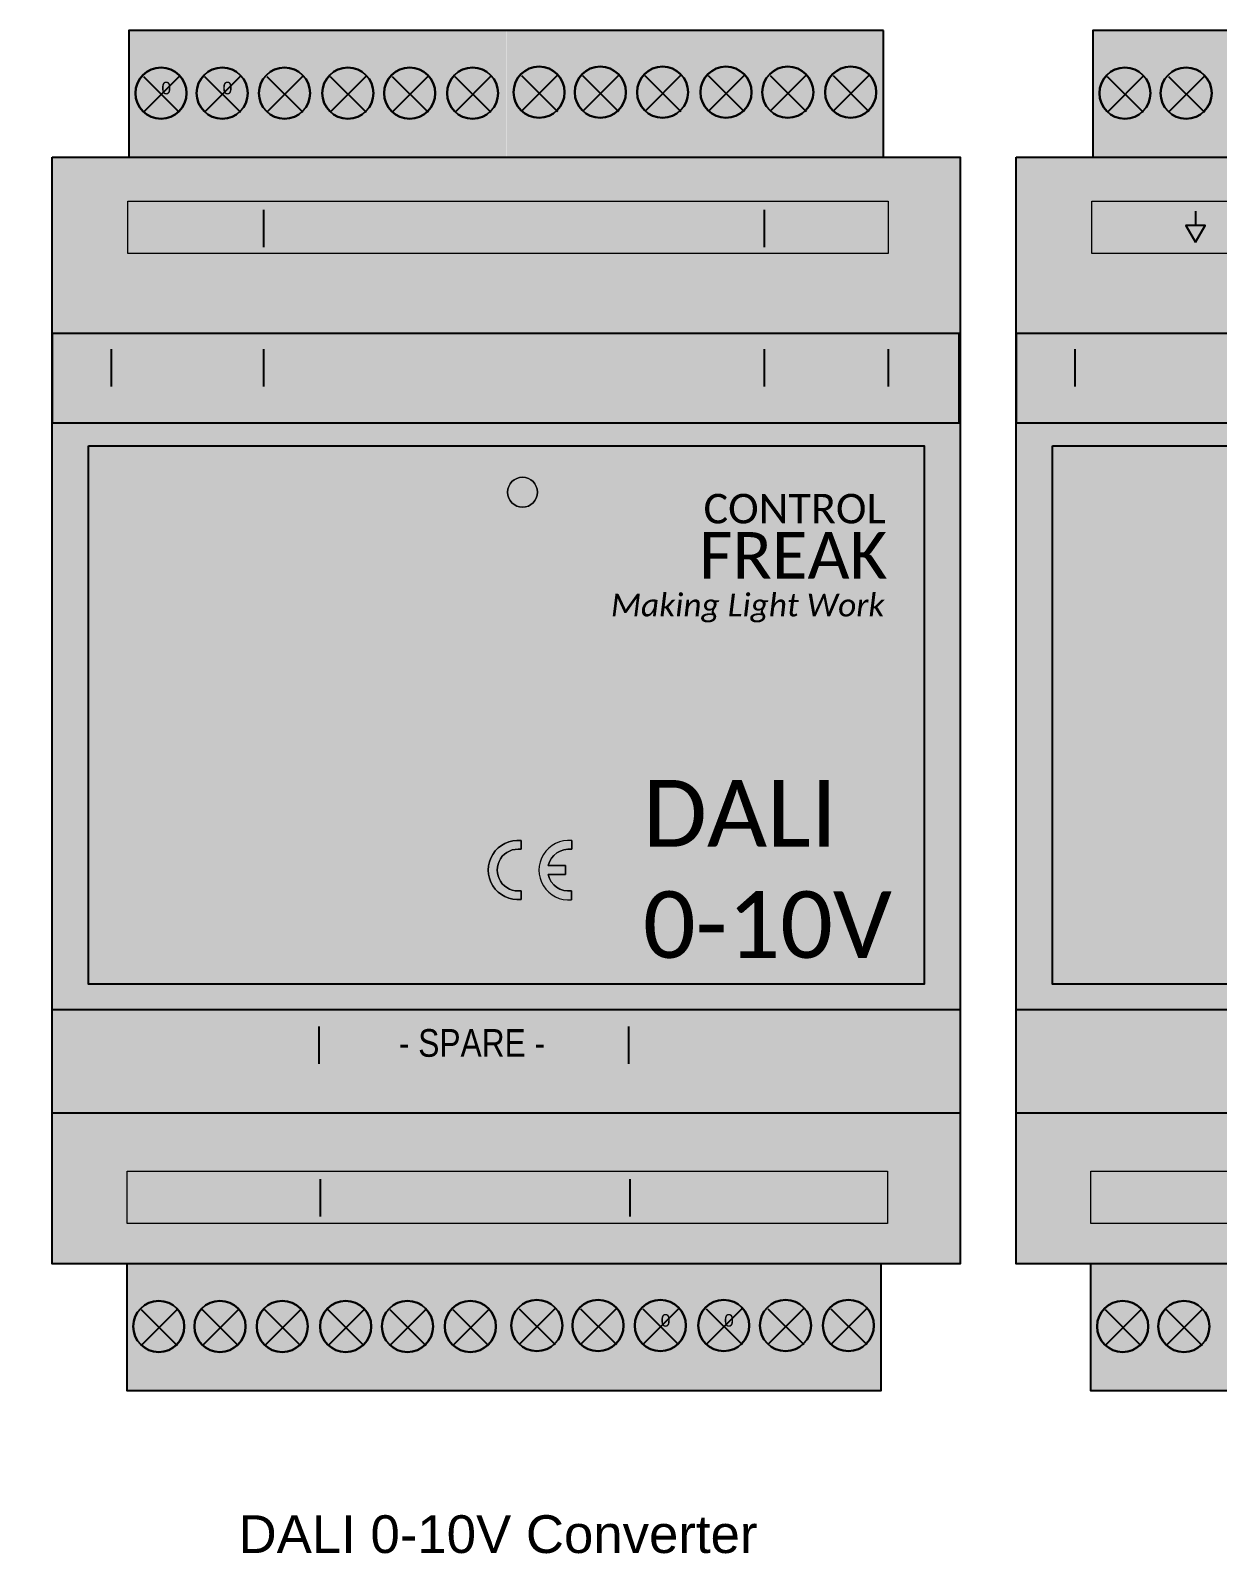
# Model space of a CAD drawing. Header units: millimetres. Extents: x -41 to 354635, y -6 to 309.
# Drawn here: x 378.5 to 472.8, y 13 to 134 of the extents above; entities that cross this region are included whole.
import ezdxf

# ---------------------------------------------------------------- set-up
doc = ezdxf.new("R2010")
doc.units = ezdxf.units.MM
doc.styles.add('ARIALN', font='ARIALN.TTF')
doc.styles.add('MtXpl_Calibri', font='', dxfattribs={"height": 0.2})
doc.styles.add('MtXpl_Calibri1', font='', dxfattribs={"height": 0.2})
doc.styles.get("Standard").update_dxf_attribs({"font": 'arial.ttf'})
doc.styles.get('MtXpl_Calibri').set_extended_font_data('Calibri')
doc.styles.get('MtXpl_Calibri1').set_extended_font_data('Calibri', italic=True)

# ---------------------------------------------------------------- blocks, each defined once
blk = doc.blocks.new('CF_UBI_TEST')
at = {"color": 7, "attachment_point": 1, "style": 'ARIALN'}
for s, insert, char_height, width in [('{\\H1x;DA}', (4.222066708474699, 82.42113133876498), 2.098166008807311, 51938.4365), ('{\\H1x;DA}', (9.13783972569388, 82.42113133876498), 2.098166008807311, 51938.43650000002), ('{\\H1x;DA}', (14.30101574241405, 82.42113133876498), 2.098166008807311, 51938.43650000002), ('{\\H1x;DA}', (19.13461964874284, 82.42113133876498), 2.098166008807311, 51938.4365), ('{\\H1x;DA}', (24.57482651851672, 82.42113133876498), 2.098166008807311, 51938.43650000002), ('{\\H1x;DA}', (29.40843042484551, 82.42113133876498), 2.098166008807311, 51938.4365), ('{\\H1x;DALI}', (14.37029688473547, 72.15522265961854), 3.695120000724273, 354377.8999), ('TEST', (19.9727464283236, 62.96968740356405), 1.9, 51938.4364505088), ('{\\fCentury Gothic|b0|i0|c0|p0;CONTROL}', (20.14656158825517, 59.82716081683438), 2.25, 70729.67445903968), ('{\\fCalibri|b0|i0|c0|p0;FREAK}', (20.44486474889698, 56.39677934765322), 3.7, 113759.6401), ('DA', (15.88117299395515, 54.75528424242222), 1.769768001016928, 43809.20403877574), ('UBi', (20.39554297444545, 50.86697804902823), 8.7, 280539.2998416242), ('DA', (15.88117299395515, 40.08147853548175), 1.769768001016928, 43809.20403877574), ('TEST', (24.18663809086308, 35.95949637117556), 2.5, 152994.4125), ('WARNING', (21.04874695139358, 28.08635088215678), 2.528239999635844, 273204.3079671076), ('Overvoltage', (21.10259106186902, 24.44465696063807), 2.3, 245883.8771703969), ('{\\H1x;DALI}', (14.37029688473547, 19.33996463909889), 3.695120000724273, 354377.8999), ('{\\H1x;DA}', (4.591827707481457, 8.287300426213761), 2.098166008807311, 51938.4365), ('{\\H1x;DA}', (9.425431613810247, 8.287300426213761), 2.098166008807311, 51938.43650000002), ('{\\H1x;DA}', (14.30101574241405, 8.287300426213761), 2.098166008807311, 51938.43650000002), ('{\\H1x;DA}', (19.13461964874284, 8.287300426213761), 2.098166008807311, 51938.4365), ('{\\H1x;DA}', (23.92071817332169, 8.287300426213761), 2.098166008807311, 51938.4365), ('{\\H1x;DA}', (28.75432207965048, 8.287300426213761), 2.098166008807311, 51938.43650000002)]:
    blk.add_mtext(s, dxfattribs=dict(at, insert=insert, char_height=char_height, width=width))
at = {"flags": 1}
for tag, p in [('DA1+', (5.851360743908913, 93.01077789824367)), ('DA1-', (10.71412126989151, 93.01077789824367)), ('DA2+', (15.66369281247887, 93.01077789824367)), ('DA2-', (20.69651629483521, 93.01396248546989)), ('DA3+', (5.851360743908913, -4.999999999999858)), ('DA3-', (10.71412126989151, -4.999999999999858)), ('DA4+', (15.66369281247887, -4.999999999999858)), ('DA4-', (20.69651629483521, -4.996815412773648)), ('DA5+', (25.60980874988297, -4.999999999999858)), ('DA5-', (30.60635314469971, -4.999999999999858))]:
    blk.add_attdef(tag, p, '', height=1, dxfattribs=at)
blk = doc.blocks.new('CF_EDIDIO_4P')
at = {"color": 7, "attachment_point": 1, "style": 'ARIALN'}
for s, insert, char_height, width in [('{\\H1x;+}', (7.747398752941422, 84.67011732558694), 2.2, 51938.43650000002), ('-', (12.97302408942176, 84.6849349383499), 2.2, 51938.43650000002), ('{\\H1x;+}', (22.74739875294142, 84.67011732558694), 2.2, 51938.43650000002), ('-', (27.97302408942176, 84.6849349383499), 2.2, 51938.43650000002), ('{\\H1x;IR}', (42.189251107009, 84.68287202470952), 2.2, 51938.4365), ('3V3', (50.86688659006347, 84.70156816625519), 2.2, 51938.43650000001), ('-', (58.0503027145113, 84.67213941453286), 2.2, 51938.43650000002), ('+', (62.83925813704388, 84.70156816625519), 2.2, 51938.43650000001), ('{\\H0.88x;DATA 1}', (9.259692677516, 79.43996447110447), 2.5, 51938.4364505088), ('{\\H0.88x;DATA 2}', (24.25969267751577, 79.43996447110447), 2.5, 51938.4364505088), ('{\\H0.88x;LG}', (36.99481518178902, 79.43996447110447), 2.5, 51938.4364505088), ('{\\H0.88x;LG}', (46.99481518178902, 79.43996447110447), 2.5, 51938.4364505088), ('{\\H0.88x;24V}', (58.6663080315592, 79.43996447110447), 2.5, 51938.4364505088), ('{\\H0.88x;DALI / DMX LINES}', (9.631097532982835, 71.58355245082066), 2.5, 51938.4364505088), ('{\\H0.88x;AUXILARY}', (39.59566747676342, 71.58355245082066), 2.5, 51938.4364505088), ('{\\H0.88x;DC IN}', (57.74036696745077, 71.58355245082066), 2.5, 51938.4364505088), ('{\\H0.88x;ETHERNET PORT}', (26.05356120570448, 18.63273733283211), 2.5, 51938.4364505088), ('INPUTS', (21.34847105124689, 11.58766377617445), 2.2, 51938.4364505088), ('I/O', (54.41910247751937, 11.58782479181809), 2.2, 51938.4364505088), ('{\\H0.88x;1}', (7.273475453368093, 6.269881347694536), 2.5, 51938.4364505088), ('{\\H0.88x;2}', (12.20357588965342, 6.269881347694536), 2.5, 51938.4364505088), ('{\\H0.88x;3}', (17.23852567151087, 6.269881347694536), 2.5, 51938.4364505088), ('{\\H0.88x;4}', (22.27347545336809, 6.269881347694536), 2.5, 51938.4364505088), ('{\\H0.88x;5}', (27.21522581693924, 6.269881347694536), 2.5, 51938.4364505088), ('{\\H0.88x;6}', (32.21522581693924, 6.269881347694536), 2.5, 51938.4364505088), ('{\\H0.88x;7}', (37.27335806098839, 6.269881347694536), 2.5, 51938.4364505088), ('{\\H0.88x;8}', (42.27335806098839, 6.269881347694536), 2.5, 51938.4364505088), ('{\\H0.88x;9}', (47.27335806098861, 6.269881347694536), 2.5, 51938.4364505088), ('{\\H0.88x;10}', (51.60791258892257, 6.269881347694536), 2.5, 51938.4364505088), ('{\\H0.88x;11}', (56.67681009480364, 6.269881347694536), 2.5, 51938.4364505088), ('{\\H0.88x;12}', (61.67681009480364, 6.269881347694536), 2.5, 51938.4364505088)]:
    blk.add_mtext(s, dxfattribs=dict(at, insert=insert, char_height=char_height, width=width))
at = {"color": 1, "attachment_point": 1, "style": 'ARIALN'}
for s, insert, char_height, width in [('{\\fCalibri|b0|i0|c0|p0;\\H1x;CONTROL}', (50.35676413907538, 60.55456011454874), 2.820243721163349, 84508.18742535642), ('\\fCalibri|b0|i0|c0|p0;FREAK', (50.29589260293039, 56.8809155012051), 4.452, 131949.2101530607)]:
    blk.add_mtext(s, dxfattribs=dict(at, insert=insert, char_height=char_height, width=width))
at = {"color": 7, "true_color": 0xffffff, "attachment_point": 1, "style": 'ARIALN'}
for s, insert, char_height, width in [('{\\fCalibri|b0|i0|c0|p0;Mon    12:10\\P18/12/2025\\PProfile 1}', (7.446573963753394, 59.41116967388655), 1.8, 52714.6545), ('{\\fCalibri|b0|i0|c0|p0;DC IN}', (32.88601724109856, 56.82316872195281), 2, 59475.48284584535), ('{\\fCalibri|b0|i0|c0|p0;Made In Australia}', (6.793984389736465, 47.74021779521865), 2, 65423.03113042989), ('{\\fCalibri|b0|i0|c0|p0;DATA}', (33.0651725003753, 44.8250991486201), 2, 59475.48284584535), ('{\\fCalibri|b0|i0|c0|p0;24VDC IN <400mA}', (6.793984389736465, 42.9572984638113), 1.9, 65423.03113042989)]:
    blk.add_mtext(s, dxfattribs=dict(at, insert=insert, char_height=char_height, width=width))
at = {"insert": (40.13174750968471, 32.97105524366611), "char_height": 2.5, "width": 67315.92440088178, "attachment_point": 1, "style": 'ARIALN'}
blk.add_mtext('{\\fCalibri|b0|i0|c0|p0;\\c16777215;Network Enabled\\C7;}', dxfattribs=at)
at = {"flags": 1}
for tag, p in [('DA1+', (8.633096360291688, 93.01077789824365)), ('DA1-', (13.49585688627428, 93.01077789824365)), ('DA1G', (18.44542842886165, 93.01077789824365)), ('DA2+', (23.47825191121798, 93.01396248546986)), ('DA2-', (28.39154436626575, 93.01077789824365)), ('DA2G', (33.38808876108249, 93.01077789824365)), ('PWR_NEG', (58.51638564077655, 93.17998054180305)), ('PWR_POS', (63.51293003559329, 93.17998054180305)), ('IN1', (8.43974600814397, -5.076396942138558)), ('IN2', (13.29932194690015, -5.073212354912348)), ('IN3', (18.25207807671393, -5.076396942138558)), ('IN4', (23.28808614629668, -5.076396942138558)), ('IN5', (28.19819401411803, -5.076396942138558)), ('IN6', (33.19473840893477, -5.076396942138558)), ('IN7', (38.47496616846207, -4.996815412773676)), ('IN8', (43.34091128167108, -4.999999999999886)), ('IN9', (48.29048282425845, -4.999999999999886)), ('IN10', (53.3264908938412, -4.999999999999886)), ('IN11', (58.23659876166255, -4.999999999999886)), ('IN12', (63.23314315647929, -4.999999999999886))]:
    blk.add_attdef(tag, p, '', height=1, dxfattribs=at)
blk = doc.blocks.new('CF_UBI_POWER')
at = {"color": 7, "attachment_point": 1, "style": 'ARIALN'}
for s, insert, char_height, width in [('{\\H1x;DA}', (4.222066708474699, 82.42113133876501), 2.098166008807311, 51938.4365), ('{\\H1x;DA}', (9.13783972569388, 82.42113133876501), 2.098166008807311, 51938.43650000002), ('{\\H1x;DA}', (14.30101574241405, 82.42113133876501), 2.098166008807311, 51938.43650000002), ('{\\H1x;DA}', (19.13461964874284, 82.42113133876501), 2.098166008807311, 51938.4365), ('-', (25.29420178150747, 82.42113133876501), 2.098166008807311, 51938.43650000002), ('+', (30.00305340357579, 82.42113133876501), 2.098166008807311, 51938.4365), ('{\\H0.8119x;DALI }', (9.539031101972682, 72.10484021162932), 3.695120000724273, 354377.8999), ('TEST', (19.9727464283236, 62.96968740356408), 1.9, 51938.4364505088), ('DC IN', (29.3321671566008, 62.96968740356408), 1.9, 51938.4364505088), ('{\\fCentury Gothic|b0|i0|c0|p0;CONTROL}', (20.14656158825517, 59.82716081683441), 2.25, 70729.67445903968), ('{\\fCalibri|b0|i0|c0|p0;FREAK}', (20.44486474889698, 56.39677934765325), 3.7, 113759.6401), ('DA', (15.88117299395515, 54.75528424242225), 1.769768001016928, 43809.20403877574), ('UBi', (20.39554297444545, 50.86697804902826), 8.7, 280539.2998416242), ('POWER', (20.95030281265633, 41.23205698822682), 3.3, 152994.4125), ('DA', (15.88117299395515, 40.08147853548178), 1.769768001016928, 43809.20403877574), ('TEST', (24.18663809086308, 35.95949637117559), 2.5, 152994.4125), ('WARNING', (21.04874695139358, 28.08635088215681), 2.528239999635844, 273204.3079671076), ('Overvoltage', (21.10259106186902, 24.4446569606381), 2.3, 245883.8771703969), ('{\\H1x;DALI}', (14.37029688473547, 19.33996463909892), 3.695120000724273, 354377.8999), ('{\\H1x;DA}', (4.591827707481457, 8.28730042621379), 2.098166008807311, 51938.4365), ('{\\H1x;DA}', (9.425431613810247, 8.28730042621379), 2.098166008807311, 51938.43650000002), ('{\\H1x;DA}', (14.30101574241405, 8.28730042621379), 2.098166008807311, 51938.43650000002), ('{\\H1x;DA}', (19.13461964874284, 8.28730042621379), 2.098166008807311, 51938.4365), ('{\\H1x;DA}', (23.92071817332169, 8.28730042621379), 2.098166008807311, 51938.4365), ('{\\H1x;DA}', (28.75432207965048, 8.28730042621379), 2.098166008807311, 51938.43650000002)]:
    blk.add_mtext(s, dxfattribs=dict(at, insert=insert, char_height=char_height, width=width))
at = {"flags": 1}
for tag, p in [('DA1+', (5.851360743908913, 93.0107778982437)), ('DA1-', (10.71412126989151, 93.0107778982437)), ('DA2+', (15.66369281247887, 93.0107778982437)), ('DA2-', (20.6965162948352, 93.01396248546992)), ('PWR_NEG', (25.60662416265656, 93.01396248546992)), ('PWR_POS', (30.6031685574733, 93.01396248546992)), ('DA3+', (5.848176156682499, -4.99681541277362)), ('DA3-', (10.71412126989151, -4.999999999999829)), ('DA4+', (15.66369281247887, -4.999999999999829)), ('DA4-', (20.69970088206162, -4.999999999999829)), ('DA5+', (25.60980874988297, -4.999999999999829)), ('DA5-', (30.60635314469971, -4.999999999999829))]:
    blk.add_attdef(tag, p, '', height=1, dxfattribs=at)
blk = doc.blocks.new('A$7E87181143B1D0')
at = {"linetype": 'Continuous', "lineweight": 5, "true_color": 0xffffff}
h = blk.add_hatch(color=7, dxfattribs=at)
h.dxf.hatch_style = 1
edge = h.paths.add_edge_path()
edge.add_arc((2.368548220561934, 2.377368085448325), 1.662747757284557, 81.91512615239404, 278.0848738476059)
edge.add_line((2.602396831745864, 0.731146675256241), (2.602396831745864, 0.04085831008524132))
edge.add_arc((2.350092624445097, 2.377368085448325), 2.350092624435596, 83.83688921473453, 276.16311078526553, ccw=False)
edge.add_line((2.602396831745864, 4.713877860818684), (2.602396831745864, 4.023589495647684))
h = blk.add_hatch(color=7, dxfattribs=at)
h.dxf.hatch_style = 1
h.paths.add_polyline_path([(6.62573335255729, 4.714086053032588, 1.104968171231623), (6.62113103181764, 0.01149416492808086), (6.62113103181764, 0.7304376042575313, -0.4010935147508513), (4.758942031578044, 2.02420889332825), (6.143517974691349, 2.02420889332825), (6.143517974691349, 2.736189958171963), (4.761971738233115, 2.736189958171963, -0.3842224023708505), (6.62573335255729, 4.023810266122382)])
at = {"color": 7, "linetype": 'Continuous', "lineweight": 5, "true_color": 0xffffff, "elevation": -336.3101600239477}
for points in [[(2.602396831745864, 4.713877860818684, 1.113796680491583), (2.602396831745864, 0.04085831007796514)], [(2.602396831745864, 0.04085831007796514, -1.113796680491582), (2.602396831745864, 4.713877860818684)], [(2.602396831745864, 4.713877860818684, 1.113796680491583), (2.602396831745864, 0.04085831007796514)], [(2.602396831745864, 0.731146675248965, -1.152090694924252), (2.602396831745864, 4.023589495647684)], [(2.602396831745864, 4.023589495647684, 1.152090694924252), (2.602396831745864, 0.731146675248965)], [(2.602396831745864, 0.731146675248965, -1.152090694924252), (2.602396831745864, 4.023589495647684)]]:
    blk.add_lwpolyline(points, format="xyb", dxfattribs=at)
for points in [[(2.602396831745864, 4.713877860818684), (2.602396831745864, 4.023589495647684)], [(2.602396831745864, 4.023589495647684), (2.602396831745864, 4.713877860818684)], [(2.602396831745864, 4.713877860818684), (2.602396831745864, 4.023589495647684)], [(2.602396831745864, 4.023589495647684), (2.602396831745864, 4.713877860818684)], [(6.62573335255729, 4.714098631293382), (6.62573335255729, 4.023810266122382)], [(4.761971738233115, 2.736189958171963), (6.143517974691349, 2.736189958171963), (6.143517974691349, 2.02420889332825), (4.758942031578044, 2.02420889332825)], [(2.602396831745864, 0.731146675256241), (2.602396831745864, 0.0408583100852411)], [(2.602396831745864, 0.0408583100852411), (2.602396831745864, 0.731146675256241)], [(2.602396831745864, 0.0408583100852411), (2.602396831745864, 0.731146675256241)], [(2.602396831745864, 0.731146675256241), (2.602396831745864, 0.0408583100852411)], [(6.62113103181764, 0.7304376042575313), (6.62113103181764, 0.01149416492808086)]]:
    blk.add_lwpolyline(points, dxfattribs=at)
blk.add_lwpolyline([(6.62573335255729, 4.714086053032588, 1.104968171231623), (6.62113103181764, 0.01149416492808086), (6.62113103181764, 0.7304376042575313, -0.4010935147508513), (4.758942031578044, 2.02420889332825), (6.143517974691349, 2.02420889332825), (6.143517974691349, 2.736189958171963), (4.761971738233115, 2.736189958171963, -0.3842224023708505), (6.62573335255729, 4.023810266122382)], format="xyb", close=True, dxfattribs=at)
at = {"color": 7, "linetype": 'Continuous', "lineweight": 5, "true_color": 0xffffff}
for centre, radius, start, end in [((2.350092624445097, 2.377368085448325, -336.3101600239477), 2.350092624435596, 83.83688921491087, 276.1631107850891), ((2.368548220561934, 2.377368085448325, -336.3101600239477), 1.662747757284557, 81.91512615265108, 278.0848738473489), ((6.388344065635465, 2.363020184433481, -336.3101600239477), 2.363020184429526, 84.18430077516201, 275.6535185916983), ((6.407978638351778, 2.34634073941379, -336.3101600239477), 1.691544007289742, 82.60371296402536, 166.6752881414848), ((6.366708236324484, 2.351290298289314, -336.3101600239477), 1.640699367531868, 191.4992359820396, 278.9208399455239)]:
    blk.add_arc(centre, radius, start, end, dxfattribs=at)
blk = doc.blocks.new('CF_DALI_0_10')
h = blk.add_hatch(color=3)
h.dxf.hatch_style = 1
h.paths.add_polyline_path([(6.101281164696644, 98.02041365113247), (21.00688885075638, 98.02041365113247), (21.00688885075638, 87.9440167089938), (6.101281164696644, 87.9440167089938)])
h = blk.add_hatch(color=3)
h.dxf.hatch_style = 1
h.paths.add_polyline_path([(21.00688885075638, 98.02041365113247), (36.05859802347109, 98.02041365113247), (36.05859802347109, 87.9440167089938), (21.00688885075638, 87.9440167089938)])
h = blk.add_hatch(color=3)
h.dxf.hatch_style = 1
h.paths.add_polyline_path([(36.07325132156271, 98.02041365113247), (56.01675927338979, 98.02041365113247), (56.01675927338979, 87.9440167089938), (36.07325132156271, 87.9440167089938)])
h = blk.add_hatch(color=3)
h.dxf.hatch_style = 1
h.paths.add_polyline_path([(56.01675927338979, 98.02041365113247), (66.04522147842877, 98.02041365113247), (66.04522147842877, 87.9440167089938), (56.01675927338979, 87.9440167089938)])
at = {"true_color": 0xffffff}
for points in [[(10.68134156566217, 93.03682241128764, 1), (6.618192896418492, 93.03682241128764, 1)], [(15.54410209164476, 93.03682241128764, 1), (11.48095342240109, 93.03682241128764, 1)], [(20.49367363423212, 93.03682241128764, 1), (16.43052496498845, 93.03682241128764, 1)], [(25.52968170381487, 93.03682241128764, 1), (21.4665330345712, 93.03682241128764, 1)], [(30.43978957163623, 93.03682241128764, 1), (26.37664090239255, 93.03682241128764, 1)], [(35.43633396645296, 93.03682241128764, 1), (31.37318529720929, 93.03682241128764, 1)], [(40.71974631320668, 93.11321935342632, 1), (36.65659764396301, 93.11321935342632, 1)], [(45.58250683918928, 93.11321935342632, 1), (41.5193581699456, 93.11321935342632, 1)], [(50.53207838177664, 93.11321935342632, 1), (46.46892971253297, 93.11321935342632, 1)], [(55.56808645135939, 93.11321935342632, 1), (51.50493778211572, 93.11321935342632, 1)], [(60.47819431918074, 93.11321935342632, 1), (56.41504564993707, 93.11321935342632, 1)], [(65.47473871399748, 93.11321935342632, 1), (61.41159004475381, 93.11321935342632, 1)], [(10.50264451160584, -4.98359123984487, 1), (6.439495842362163, -4.98359123984487, 1)], [(15.36540503758843, -4.98359123984487, 1), (11.30225636834476, -4.98359123984487, 1)], [(20.3149765801758, -4.98359123984487, 1), (16.25182791093212, -4.98359123984487, 1)], [(25.35098464975854, -4.98359123984487, 1), (21.28783598051487, -4.98359123984487, 1)], [(30.2610925175799, -4.98359123984487, 1), (26.19794384833622, -4.98359123984487, 1)], [(35.25763691239663, -4.98359123984487, 1), (31.19448824315296, -4.98359123984487, 1)], [(40.54104925915036, -4.907194297706198, 1), (36.47790058990668, -4.907194297706198, 1)], [(45.40380978513295, -4.907194297706198, 1), (41.34066111588928, -4.907194297706198, 1)], [(50.35338132772031, -4.907194297706198, 1), (46.29023265847664, -4.907194297706198, 1)], [(55.38938939730306, -4.907194297706198, 1), (51.32624072805939, -4.907194297706198, 1)], [(60.29949726512442, -4.907194297706198, 1), (56.23634859588074, -4.907194297706198, 1)], [(65.29604165994115, -4.907194297706198, 1), (61.23289299069748, -4.907194297706198, 1)]]:
    blk.add_hatch(color=7, dxfattribs=at).paths.add_polyline_path(points)
at = {"true_color": 0x000000}
blk.add_hatch(color=18, dxfattribs=at).paths.add_polyline_path([(1.4210854715202e-13, 87.9440167089938), (72.14650264312527, 87.9440167089938), (72.14650264312527, -4.263256414560601e-14), (1.4210854715202e-13, -4.263256414560601e-14)])
at = {"linetype": 'Continuous', "lineweight": 5}
h = blk.add_hatch(color=3, dxfattribs=at)
h.dxf.hatch_style = 1
h.paths.add_polyline_path([(38.56331520469408, 61.32070199047918, 1), (36.18316836084719, 61.32070199047918, 1)])
h = blk.add_hatch(color=3)
h.dxf.hatch_style = 1
h.paths.add_polyline_path([(65.86652442437244, -4.263256414560601e-14), (5.922584110640315, -4.263256414560601e-14), (5.922584110640315, -10.07639694213871), (65.86652442437244, -10.07639694213871)])
at = {"color": 18, "ltscale": 0.5}
for p, q in [((7.333781460959159, 91.60761459698325), (10.1921970877635, 94.4660302238458)), ((12.19654198694175, 91.60761459698325), (15.0549576137461, 94.4660302238458)), ((17.14611352952912, 91.60761459698325), (20.00452915633346, 94.4660302238458)), ((22.18212159911187, 91.60761459698325), (25.04053722591621, 94.4660302238458)), ((27.09222946693322, 91.60761459698325), (29.95064509373756, 94.4660302238458)), ((32.08877386174996, 91.60761459698325), (34.9471894885543, 94.4660302238458)), ((37.28574968142098, 94.44962146456011), (40.14416530845816, 91.59120583770483)), ((37.37218620850368, 91.68401153912193), (40.23060183530802, 94.54242716598448)), ((42.14851020740358, 94.44962146456011), (45.00692583444075, 91.59120583770483)), ((42.23494673448627, 91.68401153912193), (45.09336236129062, 94.54242716598448)), ((47.09808174999094, 94.44962146456011), (49.95649737702811, 91.59120583770483)), ((47.18451827707364, 91.68401153912193), (50.04293390387798, 94.54242716598448)), ((52.13408981957369, 94.44962146456011), (54.99250544661086, 91.59120583770483)), ((52.22052634665638, 91.68401153912193), (55.07894197346073, 94.54242716598448)), ((57.04419768739504, 94.44962146456011), (59.90261331443222, 91.59120583770483)), ((57.13063421447774, 91.68401153912193), (59.98904984128208, 94.54242716598448)), ((62.04074208221178, 94.44962146456011), (64.89915770924895, 91.59120583770483)), ((62.12717860929448, 91.68401153912193), (64.98559423609882, 94.54242716598448)), ((7.247344933876462, 94.37322452242144), (10.10576056091364, 91.51480889556616)), ((12.11010545985906, 94.37322452242144), (14.96852108689623, 91.51480889556616)), ((17.05967700244642, 94.37322452242144), (19.9180926294836, 91.51480889556616)), ((22.09568507202917, 94.37322452242144), (24.95410069906634, 91.51480889556616)), ((27.00579293985052, 94.37322452242144), (29.8642085668877, 91.51480889556616)), ((32.00233733466726, 94.37322452242144), (34.86075296170443, 91.51480889556616)), ((7.15508440690283, -6.412799054149261), (10.01350003370717, -3.554383427286709)), ((12.01784493288542, -6.412799054149261), (14.87626055968977, -3.554383427286709)), ((16.96741647547279, -6.412799054149261), (19.82583210227713, -3.554383427286709)), ((22.00342454505554, -6.412799054149261), (24.86184017185988, -3.554383427286709)), ((26.91353241287689, -6.412799054149261), (29.77194803968123, -3.554383427286709)), ((31.91007680769363, -6.412799054149261), (34.76849243449797, -3.554383427286709)), ((37.10705262736465, -3.570792186572405), (39.96546825440183, -6.429207813427681)), ((37.19348915444735, -6.336402112010589), (40.05190478125169, -3.477986485148037)), ((41.96981315334725, -3.570792186572405), (44.82822878038442, -6.429207813427681)), ((42.05624968042994, -6.336402112010589), (44.91466530723429, -3.477986485148037)), ((46.91938469593461, -3.570792186572405), (49.77780032297179, -6.429207813427681)), ((47.00582122301731, -6.336402112010589), (49.86423684982165, -3.477986485148037)), ((51.95539276551736, -3.570792186572405), (54.81380839255453, -6.429207813427681)), ((52.04182929260006, -6.336402112010589), (54.9002449194044, -3.477986485148037)), ((56.86550063333871, -3.570792186572405), (59.72391626037589, -6.429207813427681)), ((56.95193716042141, -6.336402112010589), (59.81035278722575, -3.477986485148037)), ((61.86204502815545, -3.570792186572405), (64.72046065519262, -6.429207813427681)), ((61.94848155523815, -6.336402112010589), (64.80689718204249, -3.477986485148037)), ((7.068647879820134, -3.647189128711076), (9.927063506857309, -6.505604755566353)), ((11.93140840580273, -3.647189128711076), (14.7898240328399, -6.505604755566353)), ((16.88097994839009, -3.647189128711076), (19.73939557542727, -6.505604755566353)), ((21.91698801797284, -3.647189128711076), (24.77540364501002, -6.505604755566353)), ((26.82709588579419, -3.647189128711076), (29.68551151283137, -6.505604755566353)), ((31.82364028061093, -3.647189128711076), (34.68205590764811, -6.505604755566353))]:
    blk.add_line(p, q, dxfattribs=at)
for points in [[(66.04522147842877, 98.02041365113247), (6.101281164696644, 98.02041365113247), (6.101281164696644, 87.9440167089938), (66.04522147842877, 87.9440167089938)], [(65.86652442437244, -4.263256414560601e-14), (5.922584110640315, -4.263256414560601e-14), (5.922584110640315, -10.07639694213871), (65.86652442437244, -10.07639694213871)]]:
    blk.add_lwpolyline(points, close=True)
for points in [[(10.68134156566217, 93.03682241128764, 1), (6.618192896418492, 93.03682241128764, 1)], [(10.68134156566217, 93.03682241128764, 1), (6.618192896418492, 93.03682241128764, 1)], [(15.54410209164476, 93.03682241128764, 1), (11.48095342240109, 93.03682241128764, 1)], [(15.54410209164476, 93.03682241128764, 1), (11.48095342240109, 93.03682241128764, 1)], [(20.49367363423212, 93.03682241128764, 1), (16.43052496498845, 93.03682241128764, 1)], [(20.49367363423212, 93.03682241128764, 1), (16.43052496498845, 93.03682241128764, 1)], [(25.52968170381487, 93.03682241128764, 1), (21.4665330345712, 93.03682241128764, 1)], [(25.52968170381487, 93.03682241128764, 1), (21.4665330345712, 93.03682241128764, 1)], [(30.43978957163623, 93.03682241128764, 1), (26.37664090239255, 93.03682241128764, 1)], [(30.43978957163623, 93.03682241128764, 1), (26.37664090239255, 93.03682241128764, 1)], [(35.43633396645296, 93.03682241128764, 1), (31.37318529720929, 93.03682241128764, 1)], [(35.43633396645296, 93.03682241128764, 1), (31.37318529720929, 93.03682241128764, 1)], [(40.71974631320668, 93.11321935342632, 1), (36.65659764396301, 93.11321935342632, 1)], [(40.71974631320668, 93.11321935342632, 1), (36.65659764396301, 93.11321935342632, 1)], [(45.58250683918928, 93.11321935342632, 1), (41.5193581699456, 93.11321935342632, 1)], [(45.58250683918928, 93.11321935342632, 1), (41.5193581699456, 93.11321935342632, 1)], [(50.53207838177664, 93.11321935342632, 1), (46.46892971253297, 93.11321935342632, 1)], [(50.53207838177664, 93.11321935342632, 1), (46.46892971253297, 93.11321935342632, 1)], [(55.56808645135939, 93.11321935342632, 1), (51.50493778211572, 93.11321935342632, 1)], [(55.56808645135939, 93.11321935342632, 1), (51.50493778211572, 93.11321935342632, 1)], [(60.47819431918074, 93.11321935342632, 1), (56.41504564993707, 93.11321935342632, 1)], [(60.47819431918074, 93.11321935342632, 1), (56.41504564993707, 93.11321935342632, 1)], [(65.47473871399748, 93.11321935342632, 1), (61.41159004475381, 93.11321935342632, 1)], [(65.47473871399748, 93.11321935342632, 1), (61.41159004475381, 93.11321935342632, 1)], [(10.50264451160584, -4.98359123984487, 1), (6.439495842362163, -4.98359123984487, 1)], [(10.50264451160584, -4.98359123984487, 1), (6.439495842362163, -4.98359123984487, 1)], [(15.36540503758843, -4.98359123984487, 1), (11.30225636834476, -4.98359123984487, 1)], [(15.36540503758843, -4.98359123984487, 1), (11.30225636834476, -4.98359123984487, 1)], [(20.3149765801758, -4.98359123984487, 1), (16.25182791093212, -4.98359123984487, 1)], [(20.3149765801758, -4.98359123984487, 1), (16.25182791093212, -4.98359123984487, 1)], [(25.35098464975854, -4.98359123984487, 1), (21.28783598051487, -4.98359123984487, 1)], [(25.35098464975854, -4.98359123984487, 1), (21.28783598051487, -4.98359123984487, 1)], [(30.2610925175799, -4.98359123984487, 1), (26.19794384833622, -4.98359123984487, 1)], [(30.2610925175799, -4.98359123984487, 1), (26.19794384833622, -4.98359123984487, 1)], [(35.25763691239663, -4.98359123984487, 1), (31.19448824315296, -4.98359123984487, 1)], [(35.25763691239663, -4.98359123984487, 1), (31.19448824315296, -4.98359123984487, 1)], [(40.54104925915036, -4.907194297706198, 1), (36.47790058990668, -4.907194297706198, 1)], [(40.54104925915036, -4.907194297706198, 1), (36.47790058990668, -4.907194297706198, 1)], [(45.40380978513295, -4.907194297706198, 1), (41.34066111588928, -4.907194297706198, 1)], [(45.40380978513295, -4.907194297706198, 1), (41.34066111588928, -4.907194297706198, 1)], [(50.35338132772031, -4.907194297706198, 1), (46.29023265847664, -4.907194297706198, 1)], [(50.35338132772031, -4.907194297706198, 1), (46.29023265847664, -4.907194297706198, 1)], [(55.38938939730306, -4.907194297706198, 1), (51.32624072805939, -4.907194297706198, 1)], [(55.38938939730306, -4.907194297706198, 1), (51.32624072805939, -4.907194297706198, 1)], [(60.29949726512442, -4.907194297706198, 1), (56.23634859588074, -4.907194297706198, 1)], [(60.29949726512442, -4.907194297706198, 1), (56.23634859588074, -4.907194297706198, 1)], [(65.29604165994115, -4.907194297706198, 1), (61.23289299069748, -4.907194297706198, 1)], [(65.29604165994115, -4.907194297706198, 1), (61.23289299069748, -4.907194297706198, 1)]]:
    blk.add_lwpolyline(points, format="xyb", close=True)
at = {"color": 9, "linetype": 'Continuous', "lineweight": 5}
for points in [[(1.4210854715202e-13, 87.9440167089938), (72.14650264312527, 87.9440167089938), (72.14650264312527, -4.263256414560601e-14), (1.4210854715202e-13, -4.263256414560601e-14)], [(6.01931242248989, 84.46461563850495), (66.42938425601474, 84.46461563850495), (66.42938425601474, 80.30438113635206), (6.01931242248989, 80.30438113635206)], [(6.01931242248989, 84.46461563850495), (66.42938425601474, 84.46461563850495), (66.42938425601474, 80.30438113635206), (6.01931242248989, 80.30438113635206)], [(66.35876450460651, 3.201706718586834), (5.948692671139867, 3.201706718586834), (5.948692671139867, 7.361941220739723), (66.35876450460651, 7.361941220739723)]]:
    blk.add_lwpolyline(points, close=True, dxfattribs=at)
at = {"color": 9}
blk.add_lwpolyline([(1.4210854715202e-13, 87.9440167089938), (72.14650264312527, 87.9440167089938), (72.14650264312527, -4.263256414560601e-14), (1.4210854715202e-13, -4.263256414560601e-14)], close=True, dxfattribs=at)
at = {"color": 7, "linetype": 'Continuous'}
for points in [[(16.80450832718648, 83.77227087150276), (16.80450832718648, 80.79030691352271)], [(56.57845488551553, 83.77227087150276), (56.57845488551553, 80.79030691352271)], [(4.681961681621175, 72.69312289700021), (4.681961681621175, 69.71115893902017)], [(16.80450832718648, 72.69312289700021), (16.80450832718648, 69.71115893902017)], [(56.57845488551553, 72.69312289700021), (56.57845488551553, 69.71115893902017)], [(66.42938425600747, 72.69312289700021), (66.42938425600747, 69.71115893902017)], [(21.19797472446189, 18.86194192771913), (21.19797472446189, 15.87997796973909)], [(45.80492294319397, 18.86194192771913), (45.80492294319397, 15.87997796973909)], [(21.28335453752965, 6.730528918223172), (21.28335453752965, 3.748564960243129)], [(45.89030275626173, 6.730528918223172), (45.89030275626173, 3.748564960243129)]]:
    blk.add_lwpolyline(points, dxfattribs=at)
at = {"color": 137, "linetype": 'Continuous', "lineweight": -2}
blk.add_lwpolyline([(72.05958986891906, 73.94380599778266), (1.4210854715202e-13, 73.94380599778266), (1.4210854715202e-13, 66.84387688880635), (72.05958986891906, 66.84387688880635)], close=True, dxfattribs=at)
at = {"color": 137, "linetype": 'Continuous'}
blk.add_lwpolyline([(2.889840302516092, 65.00997028986741), (69.28984030251755, 65.00997028986741), (69.28984030251755, 22.2099702898645), (2.889840302516092, 22.2099702898645)], close=True, dxfattribs=at)
at = {"color": 7, "linetype": 'Continuous', "lineweight": 5}
blk.add_lwpolyline([(38.56331520469408, 61.32070199047918, 1), (36.18316836084719, 61.32070199047918, 1)], format="xyb", close=True, dxfattribs=at)
at = {"color": 137}
blk.add_lwpolyline([(1.4210854715202e-13, 20.21990390907878), (72.14650264312527, 20.21990390907878), (72.14650264312527, 11.96990390907878), (1.4210854715202e-13, 11.96990390907878)], close=True, dxfattribs=at)
at = {"color": 137, "linetype": 'Continuous', "lineweight": 5}
blk.add_lwpolyline([(66.35876450466472, 3.201706718586834), (5.948692671139867, 3.201706718586834), (5.948692671139867, 7.361941220739723), (66.35876450466472, 7.361941220739723)], close=True, dxfattribs=at)
at = {"ltscale": 0.5}
for centre in [(8.649767231040329, 93.03682241128764), (13.51252775702292, 93.03682241128764), (18.46209929961029, 93.03682241128764), (23.49810736919304, 93.03682241128764), (28.40821523701439, 93.03682241128764), (33.40475963183113, 93.03682241128764), (38.68817197858485, 93.11321935342632), (43.55093250456744, 93.11321935342632), (48.50050404715481, 93.11321935342632), (53.53651211673755, 93.11321935342632), (58.44661998455891, 93.11321935342632), (63.44316437937565, 93.11321935342632), (8.471070176984, -4.98359123984487), (13.33383070296659, -4.98359123984487), (18.28340224555396, -4.98359123984487), (23.31941031513671, -4.98359123984487), (28.22951818295806, -4.98359123984487), (33.2260625777748, -4.98359123984487), (38.50947492452852, -4.907194297706198), (43.37223545051111, -4.907194297706198), (48.32180699309848, -4.907194297706198), (53.35781506268123, -4.907194297706198), (58.26792293050258, -4.907194297706198), (63.26446732531932, -4.907194297706198)]:
    blk.add_circle(centre, 2.031574334621837, dxfattribs=at)
at = {"color": 3, "linetype": 'Continuous', "lineweight": 5}
blk.add_circle((37.37324178277063, 61.32070199047918), 1.190073421923444, dxfattribs=at)
at = {"color": 7}
blk.add_blockref('A$7E87181143B1D0', (34.65281912691731, 28.91516771824139, 336.3101600239186), dxfattribs=at)
at = {"color": 1, "style": 'MtXpl_Calibri'}
for s, height, p in [('CONTROL', 2.350203100969457, (51.75598326867535, 58.84060523307438)), ('FREAK', 3.71, (51.3918022211075, 54.44293985393632))]:
    blk.add_text(s, height=height, dxfattribs=at).set_placement(p)
at = {"color": 254, "style": 'MtXpl_Calibri1'}
blk.add_text('Making Light Work', height=1.8, dxfattribs=at).set_placement((44.39124103937925, 51.44761335887473))
at = {"color": 7, "attachment_point": 1, "style": 'ARIALN'}
for s, insert, char_height, width in [('{\\H1x;+}', (8.059816330375554, 83.51990390908169), 2.098166008807311, 51938.43650000002), ('{\\H1x;-}', (13.05808499210964, 83.51990390908169), 2.098166008807311, 51938.4365), ('SPARE', (32.95657600436434, 83.51990390908169), 1.8, 51938.4365), ('{\\H1x;-}', (58.72344273049399, 83.51990390908169), 2.098166008807311, 51938.4365), ('{\\H1x;+}', (63.42344273049835, 83.51990390908169), 2.098166008807311, 51938.43650000002), ('{\\H1x;DC IN}', (7.620202974311184, 72.39780952523076), 2.2, 51938.43650000001), ('SPARE', (32.90576850414904, 72.44178395090559), 2.2, 51938.43645050899), ('0-10V', (58.16680851595461, 72.39780952523076), 2.2, 51938.43650000001), ('RELAY', (6.39232244891187, 18.57609120280536), 2.2, 51938.4364505088), ('DALI', (53.69232367244106, 18.68605764777745), 2.2, 51938.4364505088), ('NC', (6.717457959224845, 6.311745295132482), 2, 51938.4365), ('COM', (10.76995584993799, 6.379272015909578), 2, 51938.4365), ('NO', (16.72781574918204, 6.311745295132482), 2, 51938.4365), ('--- SPARE ---', (26.51152141837831, 6.339130175422255), 2, 51938.4365), ('DA', (46.78336152647238, 6.472312657081801), 2.0982, 51938.4365), ('DA', (51.81618500882871, 6.475497244308009), 2.0982, 51938.4365), ('DA', (56.72947746387648, 6.472312657081801), 2.0982, 51938.4365), ('DA', (61.72602185869322, 6.472312657081801), 2.0982, 51938.4365)]:
    blk.add_mtext(s, dxfattribs=dict(at, insert=insert, char_height=char_height, width=width))
at = {"color": 254, "lineweight": 5, "insert": (34.15938176651267, 57.72219917335202), "char_height": 2, "width": 59475.48284584535, "attachment_point": 1, "style": 'ARIALN'}
blk.add_mtext('{\\fCalibri|b0|i0|c0|p0;DC IN}', dxfattribs=at)
at = {"color": 1, "insert": (46.94367418349108, 38.44372468506022), "char_height": 5.3, "width": 22.44558308752312, "attachment_point": 1, "style": 'ARIALN'}
blk.add_mtext('{\\fCalibri|b0|i0|c0|p0;DALI\\P0-10V}', dxfattribs=at)
at = {"color": 7, "insert": (27.54827326833131, 18.64940216612008), "char_height": 2.2, "attachment_point": 1, "style": 'ARIALN'}
blk.add_mtext('\\pxt26.1744;- SPARE -', dxfattribs=at)
at = {"ltscale": 0.5}
for tag, p in [('PWR_POS', (8.67655274739505, 92.9440167089938)), ('PWR_NEG', (13.53931327337764, 92.9440167089938)), ('DA1+', (48.3485925094532, -5.000000000000043)), ('DA1-', (53.38460057903595, -5.000000000000043))]:
    blk.add_attdef(tag, p, '', height=1, dxfattribs=at)
blk = doc.blocks.new('CF_LIDA_D')
h = blk.add_hatch(color=3)
h.dxf.hatch_style = 1
h.paths.add_polyline_path([(6.101281164696495, 98.02041365113247), (21.00688885075623, 98.02041365113247), (21.00688885075623, 87.9440167089938), (6.101281164696495, 87.9440167089938)])
at = {"true_color": 0xffffff}
for points in [[(10.68134156566202, 93.03682241128764, 1), (6.618192896418343, 93.03682241128764, 1)], [(15.54410209164461, 93.03682241128764, 1), (11.48095342240094, 93.03682241128764, 1)], [(10.50264451160569, -4.98359123984487, 1), (6.439495842362014, -4.98359123984487, 1)], [(15.36540503758828, -4.98359123984487, 1), (11.30225636834461, -4.98359123984487, 1)]]:
    blk.add_hatch(color=7, dxfattribs=at).paths.add_polyline_path(points)
at = {"true_color": 0x000000}
blk.add_hatch(color=18, dxfattribs=at).paths.add_polyline_path([(-7.105427357601002e-15, 87.9440167089938), (72.14650264312513, 87.9440167089938), (72.14650264312513, -4.263256414560601e-14), (-7.105427357601002e-15, -4.263256414560601e-14)])
h = blk.add_hatch(color=3)
h.dxf.hatch_style = 1
h.paths.add_polyline_path([(65.8665244243723, -4.263256414560601e-14), (5.922584110640166, -4.263256414560601e-14), (5.922584110640166, -10.07639694213871), (65.8665244243723, -10.07639694213871)])
at = {"color": 18, "ltscale": 0.5}
for p, q in [((7.33378146095901, 91.60761459698325), (10.19219708776335, 94.4660302238458)), ((12.1965419869416, 91.60761459698325), (15.05495761374595, 94.4660302238458)), ((7.247344933876313, 94.37322452242144), (10.10576056091349, 91.51480889556616)), ((12.11010545985891, 94.37322452242144), (14.96852108689608, 91.51480889556616)), ((7.155084406902681, -6.412799054149261), (10.01350003370703, -3.554383427286709)), ((12.01784493288527, -6.412799054149261), (14.87626055968962, -3.554383427286709)), ((7.068647879819984, -3.647189128711076), (9.92706350685716, -6.505604755566353)), ((11.93140840580258, -3.647189128711076), (14.78982403283975, -6.505604755566353))]:
    blk.add_line(p, q, dxfattribs=at)
for points in [[(66.04522147842863, 98.02041365113247), (6.101281164696495, 98.02041365113247), (6.101281164696495, 87.9440167089938), (66.04522147842863, 87.9440167089938)], [(65.8665244243723, -4.263256414560601e-14), (5.922584110640166, -4.263256414560601e-14), (5.922584110640166, -10.07639694213871), (65.8665244243723, -10.07639694213871)]]:
    blk.add_lwpolyline(points, close=True)
for points in [[(10.68134156566202, 93.03682241128764, 1), (6.618192896418343, 93.03682241128764, 1)], [(10.68134156566202, 93.03682241128764, 1), (6.618192896418343, 93.03682241128764, 1)], [(15.54410209164461, 93.03682241128764, 1), (11.48095342240094, 93.03682241128764, 1)], [(15.54410209164461, 93.03682241128764, 1), (11.48095342240094, 93.03682241128764, 1)], [(10.50264451160569, -4.98359123984487, 1), (6.439495842362014, -4.98359123984487, 1)], [(10.50264451160569, -4.98359123984487, 1), (6.439495842362014, -4.98359123984487, 1)], [(15.36540503758828, -4.98359123984487, 1), (11.30225636834461, -4.98359123984487, 1)], [(15.36540503758828, -4.98359123984487, 1), (11.30225636834461, -4.98359123984487, 1)]]:
    blk.add_lwpolyline(points, format="xyb", close=True)
at = {"color": 9, "linetype": 'Continuous', "lineweight": 5}
for points in [[(-7.105427357601002e-15, 87.9440167089938), (72.14650264312513, 87.9440167089938), (72.14650264312513, -4.263256414560601e-14), (-7.105427357601002e-15, -4.263256414560601e-14)], [(6.01931242248974, 84.46461563850495), (66.4293842560146, 84.46461563850495), (66.4293842560146, 80.30438113635206), (6.01931242248974, 80.30438113635206)], [(6.01931242248974, 84.46461563850495), (66.4293842560146, 84.46461563850495), (66.4293842560146, 80.30438113635206), (6.01931242248974, 80.30438113635206)], [(66.35876450460637, 3.201706718586834), (5.948692671139717, 3.201706718586834), (5.948692671139717, 7.361941220739723), (66.35876450460637, 7.361941220739723)]]:
    blk.add_lwpolyline(points, close=True, dxfattribs=at)
at = {"color": 9}
blk.add_lwpolyline([(-7.105427357601002e-15, 87.9440167089938), (72.14650264312513, 87.9440167089938), (72.14650264312513, -4.263256414560601e-14), (-7.105427357601002e-15, -4.263256414560601e-14)], close=True, dxfattribs=at)
at = {"color": 7, "linetype": 'Continuous'}
for points in [[(14.25119656850438, 83.66464084333121), (14.25119656850438, 82.51092636984096)], [(4.681961681621026, 72.69312289700021), (4.681961681621026, 69.71115893902017)]]:
    blk.add_lwpolyline(points, dxfattribs=at)
blk.add_lwpolyline([(14.25119656850438, 81.18567790906083), (15.0163291240824, 82.51092636984096), (13.48606401293363, 82.51092636984096)], close=True, dxfattribs=at)
at = {"color": 137, "linetype": 'Continuous', "lineweight": -2}
blk.add_lwpolyline([(72.05958986891892, 73.94380599778266), (-7.105427357601002e-15, 73.94380599778266), (-7.105427357601002e-15, 66.84387688880635), (72.05958986891892, 66.84387688880635)], close=True, dxfattribs=at)
at = {"color": 137, "linetype": 'Continuous'}
blk.add_lwpolyline([(2.889840302515942, 65.00997028986741), (69.2898403025174, 65.00997028986741), (69.2898403025174, 22.2099702898645), (2.889840302515942, 22.2099702898645)], close=True, dxfattribs=at)
at = {"color": 137}
blk.add_lwpolyline([(-7.105427357601002e-15, 20.21990390907878), (72.14650264312513, 20.21990390907878), (72.14650264312513, 11.96990390907878), (-7.105427357601002e-15, 11.96990390907878)], close=True, dxfattribs=at)
at = {"color": 137, "linetype": 'Continuous', "lineweight": 5}
blk.add_lwpolyline([(66.35876450466458, 3.201706718586834), (5.948692671139717, 3.201706718586834), (5.948692671139717, 7.361941220739723), (66.35876450466458, 7.361941220739723)], close=True, dxfattribs=at)
at = {"ltscale": 0.5}
for centre in [(8.64976723104018, 93.03682241128764), (13.51252775702277, 93.03682241128764), (8.47107017698385, -4.98359123984487), (13.33383070296644, -4.98359123984487)]:
    blk.add_circle(centre, 2.031574334621837, dxfattribs=at)
at = {"color": 7, "attachment_point": 1, "style": 'ARIALN'}
for s, insert, char_height, width in [('1', (8.687224240042262, 83.50237718830023), 2.098166008807311, 51938.4365), ('TRIGGER', (5.016420969070161, 72.4952381360795), 2.2, 51938.4364505088), ('\\fCalibri|b0|i0|c0|p0;MADE IN AUSTRALIA', (6.886503181012806, 28.16145282201025), 1.88, 61437.79977292963), ('REFER TO THE MANUAL', (6.39232244891172, 18.57609120280536), 2.2, 51938.4364505088), ('CTB', (6.717457959224696, 6.673021859518443), 2, 51938.4365), ('F2', (12.73690603381691, 6.740548580295538), 2, 51938.4365)]:
    blk.add_mtext(s, dxfattribs=dict(at, insert=insert, char_height=char_height, width=width))
at = {"ltscale": 0.5}
for tag, p in [('DA1+', (38.71495749493942, 93.02041365113247)), ('DA1-', (43.57771802092201, 93.02041365113247)), ('PWR_NEG', (58.47340550091348, 93.02041365113247)), ('PWR_POS', (63.55638642269651, 93.01962111439063))]:
    blk.add_attdef(tag, p, '', height=1, dxfattribs=at)
blk = doc.blocks.new('CF_DALI_0_10_V2')
at = {"color": 7, "attachment_point": 1, "style": 'ARIALN'}
for s, insert, char_height, width in [('{\\H1x;-}', (48.57278800054335, 83.63638778886778), 2.098166008807311, 51938.4365), ('{\\H1x;+}', (53.27278800054772, 83.63638778886778), 2.098166008807311, 51938.43650000002), ('{\\H1x;+}', (8.059816330375554, 83.51990390908169), 2.098166008807311, 51938.43650000002), ('{\\H1x;-}', (13.05808499210964, 83.51990390908169), 2.098166008807311, 51938.4365), ('SPARE', (32.95657600436434, 83.51990390908169), 1.8, 51938.4365), ('{\\H1x;-}', (58.72344273049399, 83.51990390908169), 2.098166008807311, 51938.4365), ('{\\H1x;+}', (63.42344273049835, 83.51990390908169), 2.098166008807311, 51938.43650000002), ('{\\H1x;DC IN}', (7.620202974311184, 72.39780952523076), 2.2, 51938.43650000001), ('SPARE', (32.90576850414904, 72.44178395090559), 2.2, 51938.43645050899), ('0-10V', (48.31587914546267, 72.39780952523076), 2.2, 51938.43650000001), ('0-10V', (58.16680851595461, 72.39780952523076), 2.2, 51938.43650000001), ('RELAY', (16.71128864087281, 18.57609120280536), 2.2, 51938.4364505088), ('DALI', (53.69232367244106, 18.68605764777745), 2.2, 51938.4364505088), ('NC', (6.717457959224845, 6.311745295132482), 2, 51938.4365), ('COM', (10.76995584993799, 6.379272015909578), 2, 51938.4365), ('NO', (16.72781574918204, 6.311745295132482), 2, 51938.4365), ('NC', (22.25521165056832, 6.311745295132482), 2, 51938.4365), ('COM', (26.30770954128146, 6.379272015909578), 2, 51938.4365), ('NO', (32.26556944052552, 6.311745295132482), 2, 51938.4365), ('DA', (46.78336152647238, 6.472312657081801), 2.0982, 51938.4365), ('DA', (51.81618500882871, 6.475497244308009), 2.0982, 51938.4365), ('DA', (56.72947746387648, 6.472312657081801), 2.0982, 51938.4365), ('DA', (61.72602185869322, 6.472312657081801), 2.0982, 51938.4365)]:
    blk.add_mtext(s, dxfattribs=dict(at, insert=insert, char_height=char_height, width=width))
at = {"color": 254, "lineweight": 5, "insert": (34.15938176651267, 57.72219917335202), "char_height": 2, "width": 59475.48284584535, "attachment_point": 1, "style": 'ARIALN'}
blk.add_mtext('{\\fCalibri|b0|i0|c0|p0;DC IN}', dxfattribs=at)
at = {"ltscale": 0.5}
for tag, p in [('PWR_POS', (8.67655274739505, 92.9440167089938)), ('PWR_NEG', (13.53931327337764, 92.9440167089938)), ('DA1+', (48.3485925094532, -5.000000000000043)), ('DA1-', (53.38460057903595, -5.000000000000043))]:
    blk.add_attdef(tag, p, '', height=1, dxfattribs=at)
blk = doc.blocks.new('CF_EDIDIO_6P')
at = {"color": 7, "attachment_point": 1, "style": 'ARIALN'}
for s, insert, char_height, width in [('{\\H1x;+}', (10.21280142521562, 84.38914258932795), 2.2, 51938.43650000002), ('-', (15.43842676169572, 84.4039602020909), 2.2, 51938.43650000002), ('{\\H1x;+}', (25.21280142521539, 84.38914258932795), 2.2, 51938.43650000002), ('-', (30.43842676169572, 84.4039602020909), 2.2, 51938.43650000002), ('{\\H1x;+}', (40.21280142521471, 84.38914258932795), 2.2, 51938.43650000002), ('-', (45.43842676169481, 84.4039602020909), 2.2, 51938.43650000002), ('{\\H1x;+}', (55.21280142521448, 84.38914258932795), 2.2, 51938.43650000002), ('-', (60.43842676169481, 84.4039602020909), 2.2, 51938.43650000002), ('{\\H1x;IR}', (74.65465377928228, 84.40189728845058), 2.2, 51938.4365), ('3V3', (83.33228926233676, 84.42059342999625), 2.2, 51938.43650000001), ('-', (90.51570538678459, 84.39116467827392), 2.2, 51938.43650000002), ('+', (95.30466080931717, 84.42059342999625), 2.2, 51938.43650000001), ('{\\H0.88x;DATA 1}', (11.72509534978997, 79.12008650507931), 2.5, 51938.4364505088), ('{\\H0.88x;DATA 2}', (26.72509534978997, 79.12008650507931), 2.5, 51938.4364505088), ('{\\H0.88x;DATA 3}', (41.72509534978906, 79.12008650507931), 2.5, 51938.4364505088), ('{\\H0.88x;DATA 4}', (56.72509534978906, 79.12008650507931), 2.5, 51938.4364505088), ('{\\H0.88x;LG}', (69.46021785406208, 79.08264906764185), 2.5, 51938.4364505088), ('{\\H0.88x;LG}', (79.46021785406208, 79.08264906764185), 2.5, 51938.4364505088), ('{\\H0.88x;24V}', (91.13171070383248, 79.08264906764185), 2.5, 51938.4364505088), ('{\\H0.88x;DALI / DMX LINES}', (27.81413133656076, 71.25270457502694), 2.5, 51938.4364505088), ('{\\H0.88x;AUXILARY}', (72.06107014903671, 71.25270457502694), 2.5, 51938.4364505088), ('{\\H0.88x;DC IN}', (90.20576963972405, 71.25270457502694), 2.5, 51938.4364505088), ('{\\fCalibri|b0|i0|c0|p0;\\H1x;CONTROL}', (6.750984923013789, 31.39699059136905), 1.677186315836138, 50256.67695143908), ('\\fCalibri|b0|i0|c0|p0;FREAK', (6.750984923013789, 29.21229058529872), 2.647584470118924, 78469.60459247569), ('{\\fCalibri|b0|i1|c0|p0;Making Light Work}', (6.760435870489914, 26.08917241914224), 1.3083301514514, 38906.783739675), ('{\\H0.88x;ETHERNET PORT}', (44.11480526336038, 18.79850293427108), 2.5, 51938.4364505088), ('INPUTS', (38.37744266746779, 12.05222363985155), 2.2, 51938.4364505088), ('I/O', (87.59827321343812, 12.05238465549525), 2.2, 51938.4364505088), ('{\\H0.88x;1}', (10.33471951102399, 6.338105017430792), 2.5, 51938.4364505088), ('{\\H0.88x;2}', (15.26481994730909, 6.338105017430792), 2.5, 51938.4364505088), ('{\\H0.88x;3}', (20.29976972916654, 6.338105017430792), 2.5, 51938.4364505088), ('{\\H0.88x;4}', (25.33471951102399, 6.338105017430792), 2.5, 51938.4364505088), ('{\\H0.88x;5}', (30.27646987459491, 6.338105017430792), 2.5, 51938.4364505088), ('{\\H0.88x;6}', (35.27646987459491, 6.338105017430792), 2.5, 51938.4364505088), ('{\\H0.88x;7}', (40.33460211864428, 6.338105017430792), 2.5, 51938.4364505088), ('{\\H0.88x;8}', (45.33460211864428, 6.338105017430792), 2.5, 51938.4364505088), ('{\\H0.88x;9}', (50.09038956766233, 6.338105017430792), 2.5, 51938.4364505088), ('{\\H0.88x;10}', (54.61637338398384, 6.338105017430792), 2.5, 51938.4364505088), ('{\\H0.88x;11}', (59.61637338398384, 6.338105017430792), 2.5, 51938.4364505088), ('{\\H0.88x;12}', (64.75234413288933, 6.338105017430792), 2.5, 51938.4364505088), ('{\\H0.88x;13}', (69.73441745462685, 6.338105017430792), 2.5, 51938.4364505088), ('{\\H0.88x;14}', (74.73441745462685, 6.338105017430792), 2.5, 51938.4364505088), ('{\\H0.88x;15}', (80.45252879690736, 6.338105017430792), 2.5, 51938.4364505088), ('{\\H0.88x;16}', (84.78708332484155, 6.338105017430792), 2.5, 51938.4364505088), ('{\\H0.88x;17}', (89.85598083072239, 6.338105017430792), 2.5, 51938.4364505088), ('{\\H0.88x;18}', (94.85598083072239, 6.338105017430792), 2.5, 51938.4364505088)]:
    blk.add_mtext(s, dxfattribs=dict(at, insert=insert, char_height=char_height, width=width))
at = {"ltscale": 0.5}
for tag, p in [('DA1+', (11.26501984788445, 92.49999999999994)), ('DA1-', (16.12778037386704, 92.49999999999994)), ('DA1G', (20.99372548707604, 92.49681541277373)), ('DA2+', (25.85648601305864, 92.49681541277373)), ('DA2-', (30.71924653904123, 92.49681541277373)), ('DA2G', (35.58519165225024, 92.49363082554751)), ('DA3+', (40.70482615121135, 92.49681541277373)), ('DA3-', (45.56758667719394, 92.49681541277373)), ('DA3G', (50.43353179040295, 92.49363082554751)), ('DA4+', (55.89489076060316, 92.5732123549124)), ('DA4-', (60.75765128658576, 92.5732123549124)), ('DA4G', (65.62359639979476, 92.57002776768618)), ('PWR_NEG', (90.63978736380112, 92.57639694213871)), ('PWR_POS', (95.50573247701013, 92.5732123549125)), ('IN1', (10.82626423362319, -5.076396942138729)), ('IN2', (15.6922093468322, -5.079581529364939)), ('IN3', (20.64178088941956, -5.079581529364939)), ('IN4', (25.67778895900231, -5.079581529364939)), ('IN5', (30.53736489775849, -5.076396942138729)), ('IN6', (35.48693644034586, -5.076396942138729)), ('IN7', (40.52294450992861, -5.076396942138729)), ('IN8', (45.43623696497637, -5.079581529364939)), ('IN9', (50.4295967725667, -5.076396942138729)), ('IN10', (55.71619370654683, -5.003184587226267)), ('IN11', (60.57895423252943, -5.003184587226267)), ('IN12', (65.52852577511679, -5.003184587226267)), ('IN13', (70.56453384469954, -5.003184587226267)), ('IN14', (75.47464171252089, -5.003184587226267)), ('IN15', (80.47118610733763, -5.003184587226267)), ('IN16', (85.50400958969396, -5.000000000000057)), ('IN17', (90.41730204474173, -5.003184587226267)), ('IN18', (95.41066185233205, -5.000000000000056))]:
    blk.add_attdef(tag, p, '', height=1, dxfattribs=at)

msp = doc.modelspace()

# ---------------------------------------------------------------- block references
at = {"ltscale": 0.5}
for name, p in [('CF_EDIDIO_4P', (-40.83377309304217, 36.01594689833757)), ('CF_EDIDIO_6P', (51.43246502106406, 36.34370965910341)), ('CF_UBI_POWER', (188.1887917533954, 36.01594689833752)), ('CF_DALI_0_10_V2', (303.6142401356017, 36.01594689833775)), ('CF_LIDA_D', (456.7800591745118, 36.01594689833772))]:
    msp.add_blockref(name, p, dxfattribs=at)
msp.add_blockref('CF_UBI_TEST', (242.7542157184682, 36.01594689833755))
msp.add_blockref('CF_DALI_0_10', (380.1971496550567, 36.01594689833775), dxfattribs=at).add_auto_attribs({'PWR_POS': '0', 'PWR_NEG': '0', 'DA1+': '0', 'DA1-': '0'})

# ---------------------------------------------------------------- texts
at = {"ltscale": 0.5, "insert": (436.2362739995293, 16.02686757319233), "char_height": 3, "width": 86.94664127382535, "attachment_point": 3}
msp.add_mtext('DALI 0-10V Converter', dxfattribs=at)

doc.saveas('drawing.dxf')
